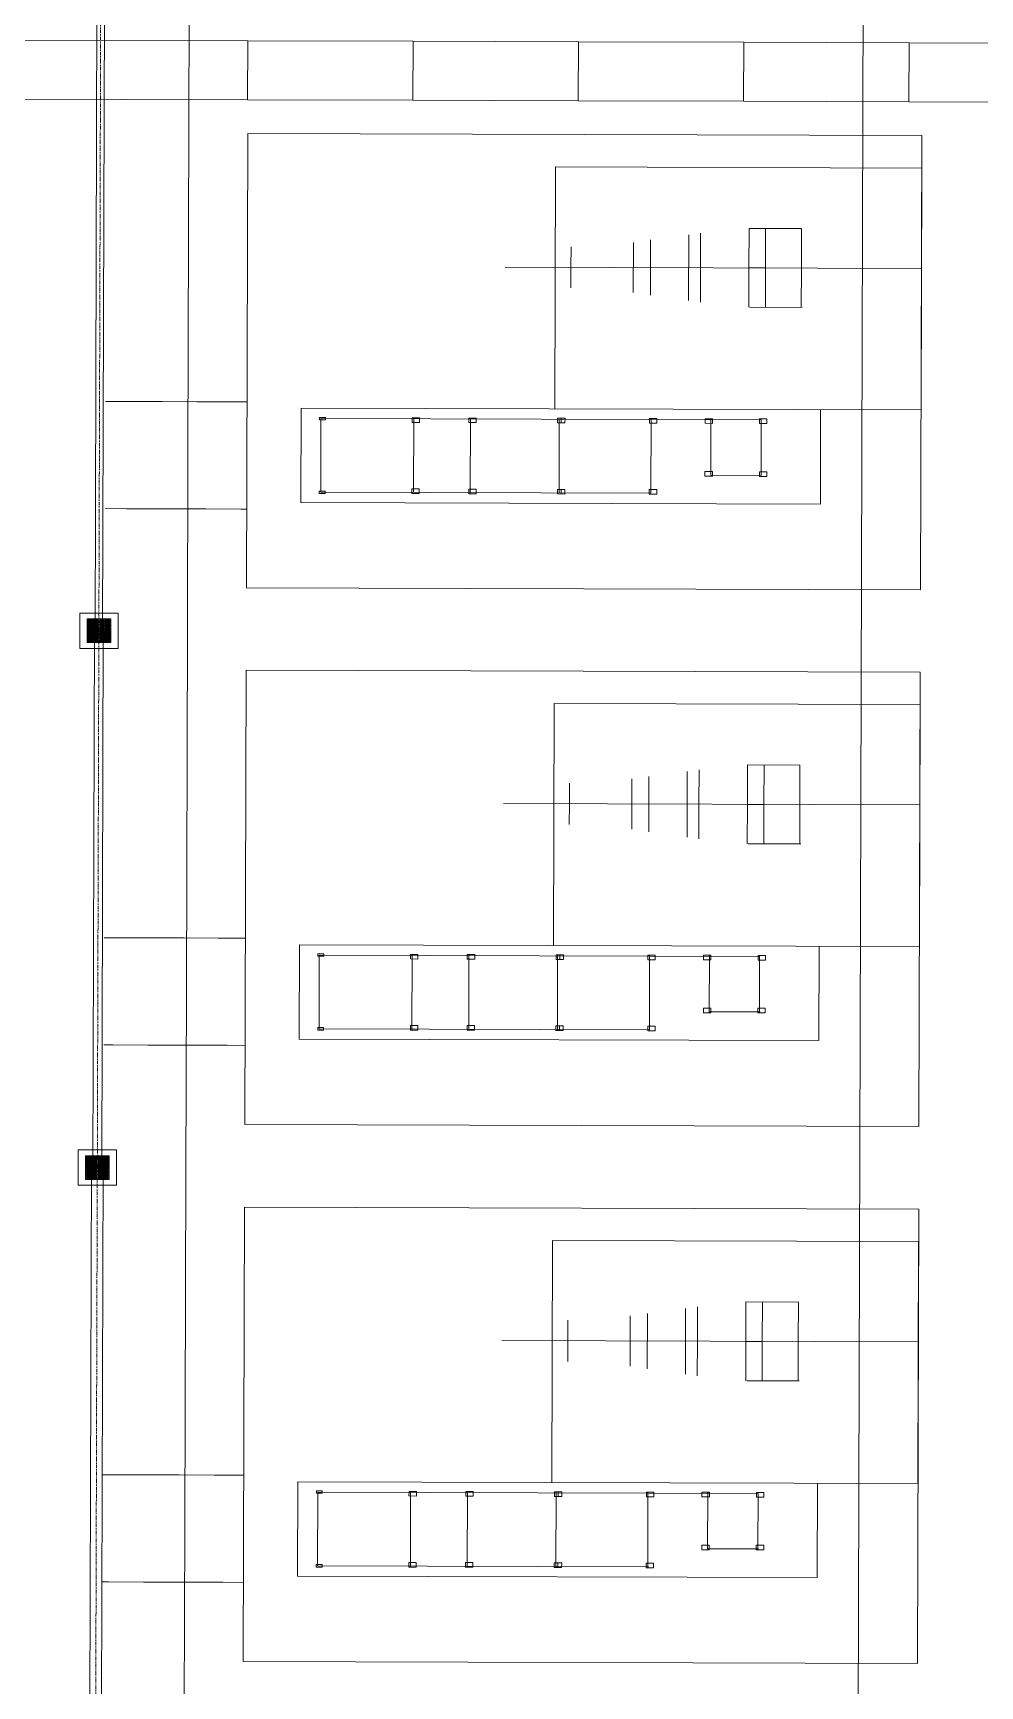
# Model space of a CAD drawing. Header units: feet. Extents: x 2383389 to 2386040, y 1992760 to 1995674.
# Drawn here: x 2384590 to 2384750.3, y 1993162.8 to 1993442.9 of the extents above; entities that cross this region are included whole.
import ezdxf

# ---------------------------------------------------------------- set-up
doc = ezdxf.new("R2010")
doc.units = ezdxf.units.FT
doc.header["$MEASUREMENT"] = 0
doc.linetypes.add('PHANTOM2', pattern=[1.25, 0.625, -0.125, 0.125, -0.125, 0.125, -0.125])
doc.layers.get('0').update_dxf_attribs({"lineweight": 15})
doc.layers.add('0 Construction Lines', color=8, linetype='Continuous', transparency=0.5)
for name, color, linetype in [('0 Feature Lines', 90, 'Continuous'), ('CJ-TOPO-PIPE', 11, 'PHANTOM2'), ('CJ-TOPO-PIPE-RACK', 8, 'Continuous')]:
    doc.layers.add(name, color=color, linetype=linetype)
for name, color, linetype, lineweight, true_color in [('C-PRKG-CONC', 1, 'Continuous', 0, 0xff0000), ('C-STRM-PIPE', 7, 'Continuous', 0, 0x00cc33), ('C-STRM-STRC', 7, 'Continuous', 0, 0x00cc33)]:
    doc.layers.add(name, color=color, linetype=linetype, lineweight=lineweight, true_color=true_color)

msp = doc.modelspace()

# ---------------------------------------------------------------- linework, layer by layer
at = {"lineweight": 5}
for p, q in [((2384691.62961, 1993407.37041, 0.17), (2384691.60485, 1993398.88245, 0.17)), ((2384694.52089, 1993407.80498, 0.17), (2384694.49355, 1993398.43102, 0.17)), ((2384701.00242, 1993408.66108, 0.17), (2384700.96997, 1993397.53712, 0.17)), ((2384702.98618, 1993403.09327, 0.17), (2384703.00323, 1993408.93624, 0.17)), ((2384711.19415, 1993403.06933, 0.17), (2384711.21365, 1993409.7563, 0.17)), ((2384720.09262, 1993409.7304, 0.17), (2384711.21365, 1993409.7563, 0.17)), ((2384713.99014, 1993403.06117, 0.17), (2384714.00964, 1993409.74814, 0.17)), ((2384720.07311, 1993403.04343, 0.17), (2384720.09262, 1993409.7304, 0.17)), ((2384681.05028, 1993403.15725, 0.17), (2384681.06049, 1993406.65724, 0.17)), ((2384740.40603, 1993402.98412, 0.17), (2384669.88526, 1993403.18982, 0.17)), ((2384681.05028, 1993403.15725, 0.17), (2384681.04007, 1993399.65727, 0.17)), ((2384702.98618, 1993403.09327, 0.17), (2384702.96914, 1993397.25029, 0.17)), ((2384713.99014, 1993403.06117, 0.17), (2384711.19415, 1993403.06933, 0.17)), ((2384638.66355, 1993365.03072, 0.17), (2384638.70002, 1993377.53067, 0.17)), ((2384713.2667, 1993377.31317, 0.17), (2384638.70002, 1993377.53067, 0.17)), ((2384654.38749, 1993364.98486, 0.17), (2384654.42395, 1993377.48481, 0.17)), ((2384663.99745, 1993364.95683, 0.17), (2384664.03391, 1993377.45678, 0.17)), ((2384679.06384, 1993377.41294, 0.17), (2384679.02738, 1993364.91299, 0.17)), ((2384679.41503, 1993376.79191, 0.17), (2384679.41733, 1993377.5779, 0.17)), ((2384694.58932, 1993364.8676, 0.17), (2384694.62578, 1993377.36754, 0.17)), ((2384704.72327, 1993367.92205, 0.17), (2384704.75073, 1993377.33801, 0.17)), ((2384713.2667, 1993377.31317, 0.17), (2384713.23923, 1993367.89721, 0.17)), ((2384679.38419, 1993365.53195, 0.17), (2384679.3819, 1993364.74595, 0.17)), ((2384704.72327, 1993367.92205, 0.17), (2384713.23923, 1993367.89721, 0.17)), ((2384694.58932, 1993364.8676, 0.17), (2384638.66355, 1993365.03072, 0.17)), ((2384700.73723, 1993317.7448, 0.49), (2384700.70478, 1993306.62084, 0.49)), ((2384702.72099, 1993312.17699, 0.49), (2384702.73804, 1993318.01996, 0.49)), ((2384710.92896, 1993312.15305, 0.49), (2384710.94846, 1993318.84002, 0.49)), ((2384719.82743, 1993318.81412, 0.49), (2384710.94846, 1993318.84002, 0.49)), ((2384713.72495, 1993312.14489, 0.49), (2384713.74445, 1993318.83186, 0.49)), ((2384719.80792, 1993312.12715, 0.49), (2384719.82743, 1993318.81412, 0.49)), ((2384680.78509, 1993312.24097, 0.49), (2384680.7953, 1993315.74096, 0.49)), ((2384691.36442, 1993316.45413, 0.49), (2384691.33966, 1993307.96617, 0.49)), ((2384694.2557, 1993316.8887, 0.49), (2384694.22836, 1993307.51474, 0.49)), ((2384740.14084, 1993312.06784, 0.49), (2384669.62007, 1993312.27354, 0.49)), ((2384680.78509, 1993312.24097, 0.49), (2384680.77488, 1993308.74099, 0.49)), ((2384702.72099, 1993312.17699, 0.49), (2384702.70395, 1993306.33401, 0.49)), ((2384713.72495, 1993312.14489, 0.49), (2384710.92896, 1993312.15305, 0.49)), ((2384638.39836, 1993274.11444, 0.49), (2384638.43483, 1993286.61439, 0.49)), ((2384713.00151, 1993286.39689, 0.49), (2384638.43483, 1993286.61439, 0.49)), ((2384654.1223, 1993274.06858, 0.49), (2384654.15876, 1993286.56853, 0.49)), ((2384663.73226, 1993274.04055, 0.49), (2384663.76872, 1993286.5405, 0.49)), ((2384678.79865, 1993286.49666, 0.49), (2384678.76219, 1993273.99671, 0.49)), ((2384679.14984, 1993285.87563, 0.49), (2384679.15214, 1993286.66163, 0.49)), ((2384694.32413, 1993273.95132, 0.49), (2384694.36059, 1993286.45126, 0.49)), ((2384704.45808, 1993277.00577, 0.49), (2384704.48554, 1993286.42173, 0.49)), ((2384713.00151, 1993286.39689, 0.49), (2384712.97404, 1993276.98093, 0.49)), ((2384704.45808, 1993277.00577, 0.49), (2384712.97404, 1993276.98093, 0.49)), ((2384694.32413, 1993273.95132, 0.49), (2384638.39836, 1993274.11444, 0.49)), ((2384679.119, 1993274.61567, 0.49), (2384679.11671, 1993273.82967, 0.49)), ((2384691.09899, 1993225.45452, 0.97923), (2384691.07423, 1993216.96655, 0.97923)), ((2384693.99027, 1993225.88909, 0.97923), (2384693.96293, 1993216.51513, 0.97923)), ((2384700.47179, 1993226.74518, 0.97923), (2384700.43935, 1993215.62123, 0.97923)), ((2384702.45556, 1993221.17737, 0.97923), (2384702.4726, 1993227.02035, 0.97923)), ((2384710.66353, 1993221.15343, 0.97923), (2384710.68303, 1993227.8404, 0.97923)), ((2384719.56199, 1993227.81451, 0.97923), (2384710.68303, 1993227.8404, 0.97923)), ((2384713.45951, 1993221.14528, 0.97923), (2384713.47902, 1993227.83225, 0.97923)), ((2384719.54249, 1993221.12753, 0.97923), (2384719.56199, 1993227.81451, 0.97923)), ((2384680.51965, 1993221.24136, 0.97923), (2384680.52986, 1993224.74134, 0.97923)), ((2384739.8754, 1993221.06823, 0.97923), (2384669.35463, 1993221.27392, 0.97923)), ((2384680.51965, 1993221.24136, 0.97923), (2384680.50945, 1993217.74137, 0.97923)), ((2384702.45556, 1993221.17737, 0.97923), (2384702.43852, 1993215.3344, 0.97923)), ((2384713.45951, 1993221.14528, 0.97923), (2384710.66353, 1993221.15343, 0.97923)), ((2384638.13293, 1993183.11483, 0.97923), (2384638.16939, 1993195.61478, 0.97923)), ((2384712.73607, 1993195.39728, 0.97923), (2384638.16939, 1993195.61478, 0.97923)), ((2384653.85686, 1993183.06897, 0.97923), (2384653.89332, 1993195.56891, 0.97923)), ((2384663.46682, 1993183.04094, 0.97923), (2384663.50328, 1993195.54088, 0.97923)), ((2384678.53322, 1993195.49704, 0.97923), (2384678.49676, 1993182.9971, 0.97923)), ((2384678.88441, 1993194.87602, 0.97923), (2384678.8867, 1993195.66201, 0.97923)), ((2384694.05869, 1993182.9517, 0.97923), (2384694.09515, 1993195.45165, 0.97923)), ((2384704.19265, 1993186.00616, 0.97923), (2384704.22011, 1993195.42212, 0.97923)), ((2384712.73607, 1993195.39728, 0.97923), (2384712.70861, 1993185.98132, 0.97923)), ((2384704.19265, 1993186.00616, 0.97923), (2384712.70861, 1993185.98132, 0.97923)), ((2384694.05869, 1993182.9517, 0.97923), (2384638.13293, 1993183.11483, 0.97923)), ((2384678.85357, 1993183.61606, 0.97923), (2384678.85127, 1993182.83006, 0.97923))]:
    msp.add_line(p, q, dxfattribs=at)
at = {"color": 0, "lineweight": 5}
for p, q in [((2384711.19415, 1993403.06933, 0.17), (2384711.17465, 1993396.38235, 0.17)), ((2384713.99014, 1993403.06117, 0.17), (2384713.97063, 1993396.3742, 0.17)), ((2384720.07311, 1993403.04343, 0.17), (2384720.05361, 1993396.35645, 0.17)), ((2384720.21927, 1993396.35597, 0.17), (2384711.34031, 1993396.38187, 0.17)), ((2384710.92896, 1993312.15305, 0.49), (2384710.90945, 1993305.46607, 0.49)), ((2384713.72495, 1993312.14489, 0.49), (2384713.70544, 1993305.45792, 0.49)), ((2384719.80792, 1993312.12715, 0.49), (2384719.78842, 1993305.44018, 0.49)), ((2384719.95408, 1993305.43969, 0.49), (2384711.07512, 1993305.46559, 0.49)), ((2384710.66353, 1993221.15343, 0.97923), (2384710.64402, 1993214.46646, 0.97923)), ((2384713.45951, 1993221.14528, 0.97923), (2384713.44001, 1993214.45831, 0.97923)), ((2384719.54249, 1993221.12753, 0.97923), (2384719.52298, 1993214.44056, 0.97923)), ((2384719.68865, 1993214.44008, 0.97923), (2384710.80969, 1993214.46598, 0.97923))]:
    msp.add_line(p, q, dxfattribs=at)
at = {"color": 150, "lineweight": 5}
for points, elevation in [([(2384740.24706, 1993348.48435), (2384626.08054, 1993348.81736), (2384626.30514, 1993425.81703), (2384740.47165, 1993425.48402)], 0.17), ([(2384639.46841, 1993377.32043), (2384638.46841, 1993377.32335), (2384638.46961, 1993377.73434), (2384639.4696, 1993377.73143)], 0.17), ([(2384655.40014, 1993376.86196), (2384654.15014, 1993376.8656), (2384654.15243, 1993377.6516), (2384655.40243, 1993377.64795)], 0.17), ([(2384665.01009, 1993376.83393), (2384663.7601, 1993376.83757), (2384663.76239, 1993377.62357), (2384665.01239, 1993377.61992)], 0.17), ([(2384680.04003, 1993376.79009), (2384678.79004, 1993376.79373), (2384678.79233, 1993377.57973), (2384680.04232, 1993377.57608)], 0.17), ([(2384695.60196, 1993376.74469), (2384694.35197, 1993376.74834), (2384694.35426, 1993377.53434), (2384695.60426, 1993377.53069)], 0.17), ([(2384705.01892, 1993376.71723), (2384703.76893, 1993376.72087), (2384703.77122, 1993377.50687), (2384705.02122, 1993377.50322)], 0.17), ([(2384714.24289, 1993376.69032), (2384712.99289, 1993376.69397), (2384712.99518, 1993377.47996), (2384714.24518, 1993377.47632)], 0.17), ([(2384703.74708, 1993368.5449), (2384704.99708, 1993368.54125), (2384704.99478, 1993367.75526), (2384703.74479, 1993367.7589)], 0.17), ([(2384712.97104, 1993368.518), (2384714.22104, 1993368.51435), (2384714.21874, 1993367.72835), (2384712.96875, 1993367.732)], 0.17), ([(2384639.43194, 1993364.82048), (2384638.43195, 1993364.8234), (2384638.43315, 1993365.2344), (2384639.43314, 1993365.23148)], 0.17), ([(2384654.1193, 1993365.60564), (2384655.36929, 1993365.602), (2384655.367, 1993364.816), (2384654.117, 1993364.81965)], 0.17), ([(2384663.72926, 1993365.57761), (2384664.97925, 1993365.57397), (2384664.97696, 1993364.78797), (2384663.72696, 1993364.79162)], 0.17), ([(2384678.75919, 1993365.53377), (2384680.00919, 1993365.53013), (2384680.00689, 1993364.74413), (2384678.7569, 1993364.74778)], 0.17), ([(2384694.32113, 1993365.48838), (2384695.57112, 1993365.48474), (2384695.56883, 1993364.69874), (2384694.31883, 1993364.70238)], 0.17), ([(2384739.98187, 1993257.56807), (2384625.81535, 1993257.90108), (2384626.03995, 1993334.90075), (2384740.20646, 1993334.56774)], 0.49), ([(2384639.20322, 1993286.40415), (2384638.20322, 1993286.40707), (2384638.20442, 1993286.81806), (2384639.20441, 1993286.81515)], 0.49), ([(2384655.13495, 1993285.94568), (2384653.88495, 1993285.94932), (2384653.88724, 1993286.73532), (2384655.13724, 1993286.73167)], 0.49), ([(2384664.7449, 1993285.91765), (2384663.49491, 1993285.92129), (2384663.4972, 1993286.70729), (2384664.7472, 1993286.70364)], 0.49), ([(2384679.77484, 1993285.87381), (2384678.52485, 1993285.87745), (2384678.52714, 1993286.66345), (2384679.77713, 1993286.6598)], 0.49), ([(2384695.33677, 1993285.82841), (2384694.08678, 1993285.83206), (2384694.08907, 1993286.61806), (2384695.33907, 1993286.61441)], 0.49), ([(2384704.75373, 1993285.80095), (2384703.50374, 1993285.80459), (2384703.50603, 1993286.59059), (2384704.75603, 1993286.58694)], 0.49), ([(2384713.9777, 1993285.77404), (2384712.7277, 1993285.77769), (2384712.72999, 1993286.56368), (2384713.97999, 1993286.56004)], 0.49), ([(2384703.48189, 1993277.62862), (2384704.73189, 1993277.62497), (2384704.72959, 1993276.83898), (2384703.4796, 1993276.84262)], 0.49), ([(2384712.70585, 1993277.60172), (2384713.95585, 1993277.59807), (2384713.95355, 1993276.81207), (2384712.70356, 1993276.81572)], 0.49), ([(2384639.16675, 1993273.9042), (2384638.16676, 1993273.90712), (2384638.16796, 1993274.31812), (2384639.16795, 1993274.3152)], 0.49), ([(2384653.85411, 1993274.68936), (2384655.1041, 1993274.68572), (2384655.10181, 1993273.89972), (2384653.85181, 1993273.90337)], 0.49), ([(2384663.46407, 1993274.66133), (2384664.71406, 1993274.65769), (2384664.71177, 1993273.87169), (2384663.46177, 1993273.87534)], 0.49), ([(2384678.494, 1993274.61749), (2384679.744, 1993274.61385), (2384679.7417, 1993273.82785), (2384678.49171, 1993273.8315)], 0.49), ([(2384694.05594, 1993274.5721), (2384695.30593, 1993274.56846), (2384695.30364, 1993273.78246), (2384694.05364, 1993273.7861)], 0.49), ([(2384739.71643, 1993166.56846), (2384625.54992, 1993166.90147), (2384625.77452, 1993243.90114), (2384739.94103, 1993243.56813)], 0.97923), ([(2384638.93778, 1993195.40454), (2384637.93779, 1993195.40745), (2384637.93898, 1993195.81845), (2384638.93898, 1993195.81553)], 0.97923), ([(2384654.86951, 1993194.94606), (2384653.61952, 1993194.94971), (2384653.62181, 1993195.73571), (2384654.8718, 1993195.73206)], 0.97923), ([(2384664.47947, 1993194.91803), (2384663.22948, 1993194.92168), (2384663.23177, 1993195.70768), (2384664.48176, 1993195.70403)], 0.97923), ([(2384679.50941, 1993194.87419), (2384678.25941, 1993194.87784), (2384678.26171, 1993195.66384), (2384679.5117, 1993195.66019)], 0.97923), ([(2384695.07134, 1993194.8288), (2384693.82135, 1993194.83245), (2384693.82364, 1993195.61844), (2384695.07363, 1993195.6148)], 0.97923), ([(2384704.4883, 1993194.80133), (2384703.23831, 1993194.80498), (2384703.2406, 1993195.59098), (2384704.49059, 1993195.58733)], 0.97923), ([(2384713.71226, 1993194.77443), (2384712.46227, 1993194.77807), (2384712.46456, 1993195.56407), (2384713.71455, 1993195.56042)], 0.97923), ([(2384703.21646, 1993186.62901), (2384704.46645, 1993186.62536), (2384704.46416, 1993185.83936), (2384703.21417, 1993185.84301)], 0.97923), ([(2384712.44042, 1993186.6021), (2384713.69041, 1993186.59846), (2384713.68812, 1993185.81246), (2384712.43813, 1993185.81611)], 0.97923), ([(2384638.90132, 1993182.90459), (2384637.90133, 1993182.90751), (2384637.90252, 1993183.3185), (2384638.90252, 1993183.31559)], 0.97923), ([(2384653.58867, 1993183.68975), (2384654.83867, 1993183.68611), (2384654.83638, 1993182.90011), (2384653.58638, 1993182.90376)], 0.97923), ([(2384663.19863, 1993183.66172), (2384664.44863, 1993183.65807), (2384664.44634, 1993182.87208), (2384663.19634, 1993182.87572)], 0.97923), ([(2384678.22857, 1993183.61788), (2384679.47856, 1993183.61423), (2384679.47627, 1993182.82824), (2384678.22628, 1993182.83188)], 0.97923), ([(2384693.7905, 1993183.57249), (2384695.0405, 1993183.56884), (2384695.0382, 1993182.78285), (2384693.78821, 1993182.78649)], 0.97923)]:
    msp.add_lwpolyline(points, close=True, dxfattribs=dict(at, elevation=elevation))
for points, elevation in [([(2384663.99379, 1993377.41689), (2384663.99402, 1993377.49689), (2384664.07402, 1993377.49666)], 0.17), ([(2384664.03756, 1993364.99671), (2384664.03733, 1993364.91671), (2384663.95733, 1993364.91695)], 0.17), ([(2384654.19864, 1993286.52841), (2384654.11864, 1993286.52864), (2384654.11888, 1993286.60864), (2384654.19887, 1993286.60841)], 0.49), ([(2384663.8086, 1993286.50038), (2384663.7286, 1993286.50061), (2384663.72883, 1993286.58061), (2384663.80883, 1993286.58038)], 0.49), ([(2384678.83854, 1993286.45654), (2384678.75854, 1993286.45677), (2384678.75877, 1993286.53677), (2384678.83877, 1993286.53654)], 0.49), ([(2384694.40047, 1993286.41115), (2384694.32047, 1993286.41138), (2384694.3207, 1993286.49138), (2384694.4007, 1993286.49115)], 0.49), ([(2384704.52543, 1993286.38161), (2384704.44543, 1993286.38185), (2384704.44566, 1993286.46185), (2384704.52566, 1993286.46161)], 0.49), ([(2384713.04139, 1993286.35677), (2384712.96139, 1993286.35701), (2384712.96162, 1993286.43701), (2384713.04162, 1993286.43677)], 0.49), ([(2384704.4982, 1993277.04565), (2384704.49796, 1993276.96565), (2384704.41796, 1993276.96589)], 0.49), ([(2384712.93416, 1993277.02105), (2384713.01416, 1993277.02081), (2384713.01393, 1993276.94081), (2384712.93393, 1993276.94105)], 0.49), ([(2384654.16241, 1993274.10846), (2384654.16218, 1993274.02846), (2384654.08218, 1993274.0287)], 0.49), ([(2384663.77237, 1993274.08043), (2384663.77214, 1993274.00043), (2384663.69214, 1993274.00067)], 0.49), ([(2384678.80231, 1993274.03659), (2384678.80208, 1993273.95659), (2384678.72208, 1993273.95683)], 0.49), ([(2384694.36424, 1993273.9912), (2384694.36401, 1993273.9112), (2384694.28401, 1993273.91143)], 0.49), ([(2384653.93321, 1993195.5288), (2384653.85321, 1993195.52903), (2384653.85344, 1993195.60903), (2384653.93344, 1993195.6088)], 0.97923), ([(2384663.54317, 1993195.50077), (2384663.46317, 1993195.501), (2384663.4634, 1993195.581), (2384663.5434, 1993195.58077)], 0.97923), ([(2384678.5731, 1993195.45693), (2384678.4931, 1993195.45716), (2384678.49334, 1993195.53716), (2384678.57334, 1993195.53693)], 0.97923), ([(2384694.13504, 1993195.41153), (2384694.05504, 1993195.41177), (2384694.05527, 1993195.49177), (2384694.13527, 1993195.49153)], 0.97923), ([(2384704.25999, 1993195.382), (2384704.17999, 1993195.38223), (2384704.18023, 1993195.46223), (2384704.26023, 1993195.462)], 0.97923), ([(2384712.77596, 1993195.35716), (2384712.69596, 1993195.35739), (2384712.69619, 1993195.43739), (2384712.77619, 1993195.43716)], 0.97923), ([(2384704.23276, 1993186.04604), (2384704.23253, 1993185.96604), (2384704.15253, 1993185.96627)], 0.97923), ([(2384712.74873, 1993186.0212), (2384712.74849, 1993185.9412), (2384712.66849, 1993185.94143)], 0.97923), ([(2384653.89698, 1993183.10885), (2384653.89675, 1993183.02885), (2384653.81675, 1993183.02908)], 0.97923), ([(2384663.50694, 1993183.08082), (2384663.50671, 1993183.00082), (2384663.42671, 1993183.00105)], 0.97923), ([(2384678.53688, 1993183.03698), (2384678.53664, 1993182.95698), (2384678.45664, 1993182.95721)], 0.97923), ([(2384694.09881, 1993182.99159), (2384694.09858, 1993182.91159), (2384694.01858, 1993182.91182)], 0.97923)]:
    msp.add_lwpolyline(points, dxfattribs=dict(at, elevation=elevation))
at = {"layer": '0 Construction Lines', "color": 6, "lineweight": 5, "transparency": 33554687}
msp.add_line((2384731.06583, 1993629.20068, -0.03848), (2384728.96872, 1992910.24034, 1.78684), dxfattribs=at)
at = {"layer": '0 Feature Lines', "lineweight": 5}
for p, q in [((2384635.33647, 1993379.29049, 0.17), (2384740.33602, 1993378.98422, 0.17)), ((2384635.07128, 1993288.37421, 0.49), (2384740.07083, 1993288.06794, 0.49)), ((2384634.80584, 1993197.3746, 0.97923), (2384739.8054, 1993197.06833, 0.97923))]:
    msp.add_line(p, q, dxfattribs=at)
for points, elevation in [([(2384678.33629, 1993379.16506), (2384678.45588, 1993420.16489), (2384740.45561, 1993419.98405), (2384740.33602, 1993378.98422)], 0.17), ([(2384723.33609, 1993379.03381), (2384723.28942, 1993363.03387), (2384635.2898, 1993363.29056), (2384635.33647, 1993379.29049)], 0.17), ([(2384678.07109, 1993288.24879), (2384678.19069, 1993329.24861), (2384740.19042, 1993329.06777), (2384740.07083, 1993288.06794)], 0.49), ([(2384723.0709, 1993288.11753), (2384723.02423, 1993272.11759), (2384635.02461, 1993272.37428), (2384635.07128, 1993288.37421)], 0.49), ([(2384677.80566, 1993197.24917), (2384677.92525, 1993238.249), (2384739.92499, 1993238.06815), (2384739.8054, 1993197.06833)], 0.97923), ([(2384722.80547, 1993197.11791), (2384722.7588, 1993181.11798), (2384634.75918, 1993181.37466), (2384634.80584, 1993197.3746)], 0.97923)]:
    msp.add_lwpolyline(points, dxfattribs=dict(at, elevation=elevation))
at = {"layer": 'C-PRKG-CONC', "elevation": 280.58}
msp.add_lwpolyline([(2384615.56782, 1993159.33564), (2384615.6561, 1993189.59938), (2384615.83229, 1993250.00593), (2384615.92134, 1993280.53389), (2384616.09894, 1993341.42008), (2384616.18672, 1993371.5159), (2384616.40509, 1993446.37869), (2384616.51299, 1993483.37088), (2384616.71465, 1993552.50856), (2384616.802, 1993582.45481), (2384617.02375, 1993658.47852)], dxfattribs=at)
at = {"layer": 'C-STRM-PIPE', "color": 102, "linetype": 'Continuous', "lineweight": 0, "true_color": 0x00cc33}
for p, q in [((2384600.78185, 1993447.00436), (2384600.4743, 1993341.56887)), ((2384602.03184, 1993447.00071), (2384601.7243, 1993341.56522)), ((2384600.34931, 1993341.56923), (2384600.08399, 1993250.61128)), ((2384601.8493, 1993341.56485), (2384601.58399, 1993250.60691)), ((2384599.83399, 1993250.61201), (2384599.56868, 1993159.65283)), ((2384601.83399, 1993250.60618), (2384601.56867, 1993159.647))]:
    msp.add_line(p, q, dxfattribs=at)
at = {"layer": 'C-STRM-PIPE', "const_width": 0.1524, "flags": 128}
for points in [[(2384602.21266, 1993380.42823), (2384626.19188, 1993380.35829)], [(2384602.15967, 1993362.26164), (2384626.13889, 1993362.1917)], [(2384601.94759, 1993289.5542), (2384625.92681, 1993289.48425)], [(2384601.8946, 1993271.38761), (2384625.87382, 1993271.31767)], [(2384601.68216, 1993198.55459), (2384625.66138, 1993198.48464)], [(2384601.62917, 1993180.388), (2384625.60839, 1993180.31805)]]:
    msp.add_lwpolyline(points, dxfattribs=at)
at = {"layer": 'C-STRM-STRC'}
for points in [[(2384604.3493, 1993344.56704, 0), (2384604.3493, 1993338.56704, 0), (2384597.8493, 1993338.56704, 0), (2384597.8493, 1993344.56704, 0), (2384604.3493, 1993344.56704, 0)], [(2384603.0993, 1993343.56704, 0), (2384603.0993, 1993339.56704, 0), (2384599.0993, 1993339.56704, 0), (2384599.0993, 1993343.56704, 0), (2384603.0993, 1993343.56704, 0)], [(2384599.24636, 1993343.41998, 0), (2384599.24636, 1993343.29253, 0), (2384600.06009, 1993343.29253, 0), (2384600.06009, 1993343.41998, 0), (2384599.24636, 1993343.41998, 0)], [(2384599.24636, 1993343.19449, 0), (2384599.24636, 1993343.06704, 0), (2384600.06009, 1993343.06704, 0), (2384600.06009, 1993343.19449, 0), (2384599.24636, 1993343.19449, 0)], [(2384599.24636, 1993342.969, 0), (2384599.24636, 1993342.84155, 0), (2384600.06009, 1993342.84155, 0), (2384600.06009, 1993342.969, 0), (2384599.24636, 1993342.969, 0)], [(2384600.13852, 1993343.41998, 0), (2384600.13852, 1993343.29253, 0), (2384600.95224, 1993343.29253, 0), (2384600.95224, 1993343.41998, 0), (2384600.13852, 1993343.41998, 0)], [(2384600.13852, 1993343.19449, 0), (2384600.13852, 1993343.06704, 0), (2384600.95224, 1993343.06704, 0), (2384600.95224, 1993343.19449, 0), (2384600.13852, 1993343.19449, 0)], [(2384600.13852, 1993342.969, 0), (2384600.13852, 1993342.84155, 0), (2384600.95224, 1993342.84155, 0), (2384600.95224, 1993342.969, 0), (2384600.13852, 1993342.969, 0)], [(2384601.24636, 1993343.41998, 0), (2384601.24636, 1993343.29253, 0), (2384602.06009, 1993343.29253, 0), (2384602.06009, 1993343.41998, 0), (2384601.24636, 1993343.41998, 0)], [(2384601.24636, 1993343.19449, 0), (2384601.24636, 1993343.06704, 0), (2384602.06009, 1993343.06704, 0), (2384602.06009, 1993343.19449, 0), (2384601.24636, 1993343.19449, 0)], [(2384601.24636, 1993342.969, 0), (2384601.24636, 1993342.84155, 0), (2384602.06009, 1993342.84155, 0), (2384602.06009, 1993342.969, 0), (2384601.24636, 1993342.969, 0)], [(2384602.13852, 1993343.41998, 0), (2384602.13852, 1993343.29253, 0), (2384602.95224, 1993343.29253, 0), (2384602.95224, 1993343.41998, 0), (2384602.13852, 1993343.41998, 0)], [(2384602.13852, 1993343.19449, 0), (2384602.13852, 1993343.06704, 0), (2384602.95224, 1993343.06704, 0), (2384602.95224, 1993343.19449, 0), (2384602.13852, 1993343.19449, 0)], [(2384602.13852, 1993342.969, 0), (2384602.13852, 1993342.84155, 0), (2384602.95224, 1993342.84155, 0), (2384602.95224, 1993342.969, 0), (2384602.13852, 1993342.969, 0)], [(2384599.24636, 1993342.74351, 0), (2384599.24636, 1993342.61606, 0), (2384600.06009, 1993342.61606, 0), (2384600.06009, 1993342.74351, 0), (2384599.24636, 1993342.74351, 0)], [(2384599.24636, 1993342.51802, 0), (2384599.24636, 1993342.39057, 0), (2384600.06009, 1993342.39057, 0), (2384600.06009, 1993342.51802, 0), (2384599.24636, 1993342.51802, 0)], [(2384599.24636, 1993342.29253, 0), (2384599.24636, 1993342.16508, 0), (2384600.06009, 1993342.16508, 0), (2384600.06009, 1993342.29253, 0), (2384599.24636, 1993342.29253, 0)], [(2384599.24636, 1993342.06704, 0), (2384599.24636, 1993341.93959, 0), (2384600.06009, 1993341.93959, 0), (2384600.06009, 1993342.06704, 0), (2384599.24636, 1993342.06704, 0)], [(2384599.24636, 1993341.84155, 0), (2384599.24636, 1993341.7141, 0), (2384600.06009, 1993341.7141, 0), (2384600.06009, 1993341.84155, 0), (2384599.24636, 1993341.84155, 0)], [(2384599.24636, 1993341.61606, 0), (2384599.24636, 1993341.48861, 0), (2384600.06009, 1993341.48861, 0), (2384600.06009, 1993341.61606, 0), (2384599.24636, 1993341.61606, 0)], [(2384599.24636, 1993341.41998, 0), (2384599.24636, 1993341.29253, 0), (2384600.06009, 1993341.29253, 0), (2384600.06009, 1993341.41998, 0), (2384599.24636, 1993341.41998, 0)], [(2384599.24636, 1993341.19449, 0), (2384599.24636, 1993341.06704, 0), (2384600.06009, 1993341.06704, 0), (2384600.06009, 1993341.19449, 0), (2384599.24636, 1993341.19449, 0)], [(2384599.24636, 1993340.969, 0), (2384599.24636, 1993340.84155, 0), (2384600.06009, 1993340.84155, 0), (2384600.06009, 1993340.969, 0), (2384599.24636, 1993340.969, 0)], [(2384599.24636, 1993340.74351, 0), (2384599.24636, 1993340.61606, 0), (2384600.06009, 1993340.61606, 0), (2384600.06009, 1993340.74351, 0), (2384599.24636, 1993340.74351, 0)], [(2384599.24636, 1993340.51802, 0), (2384599.24636, 1993340.39057, 0), (2384600.06009, 1993340.39057, 0), (2384600.06009, 1993340.51802, 0), (2384599.24636, 1993340.51802, 0)], [(2384599.24636, 1993340.29253, 0), (2384599.24636, 1993340.16508, 0), (2384600.06009, 1993340.16508, 0), (2384600.06009, 1993340.29253, 0), (2384599.24636, 1993340.29253, 0)], [(2384599.24636, 1993340.06704, 0), (2384599.24636, 1993339.93959, 0), (2384600.06009, 1993339.93959, 0), (2384600.06009, 1993340.06704, 0), (2384599.24636, 1993340.06704, 0)], [(2384600.13852, 1993342.74351, 0), (2384600.13852, 1993342.61606, 0), (2384600.95224, 1993342.61606, 0), (2384600.95224, 1993342.74351, 0), (2384600.13852, 1993342.74351, 0)], [(2384600.13852, 1993342.51802, 0), (2384600.13852, 1993342.39057, 0), (2384600.95224, 1993342.39057, 0), (2384600.95224, 1993342.51802, 0), (2384600.13852, 1993342.51802, 0)], [(2384600.13852, 1993342.29253, 0), (2384600.13852, 1993342.16508, 0), (2384600.95224, 1993342.16508, 0), (2384600.95224, 1993342.29253, 0), (2384600.13852, 1993342.29253, 0)], [(2384600.13852, 1993342.06704, 0), (2384600.13852, 1993341.93959, 0), (2384600.95224, 1993341.93959, 0), (2384600.95224, 1993342.06704, 0), (2384600.13852, 1993342.06704, 0)], [(2384600.13852, 1993341.84155, 0), (2384600.13852, 1993341.7141, 0), (2384600.95224, 1993341.7141, 0), (2384600.95224, 1993341.84155, 0), (2384600.13852, 1993341.84155, 0)], [(2384600.13852, 1993341.61606, 0), (2384600.13852, 1993341.48861, 0), (2384600.95224, 1993341.48861, 0), (2384600.95224, 1993341.61606, 0), (2384600.13852, 1993341.61606, 0)], [(2384600.13852, 1993341.41998, 0), (2384600.13852, 1993341.29253, 0), (2384600.95224, 1993341.29253, 0), (2384600.95224, 1993341.41998, 0), (2384600.13852, 1993341.41998, 0)], [(2384600.13852, 1993341.19449, 0), (2384600.13852, 1993341.06704, 0), (2384600.95224, 1993341.06704, 0), (2384600.95224, 1993341.19449, 0), (2384600.13852, 1993341.19449, 0)], [(2384600.13852, 1993340.969, 0), (2384600.13852, 1993340.84155, 0), (2384600.95224, 1993340.84155, 0), (2384600.95224, 1993340.969, 0), (2384600.13852, 1993340.969, 0)], [(2384600.13852, 1993340.74351, 0), (2384600.13852, 1993340.61606, 0), (2384600.95224, 1993340.61606, 0), (2384600.95224, 1993340.74351, 0), (2384600.13852, 1993340.74351, 0)], [(2384600.13852, 1993340.51802, 0), (2384600.13852, 1993340.39057, 0), (2384600.95224, 1993340.39057, 0), (2384600.95224, 1993340.51802, 0), (2384600.13852, 1993340.51802, 0)], [(2384600.13852, 1993340.29253, 0), (2384600.13852, 1993340.16508, 0), (2384600.95224, 1993340.16508, 0), (2384600.95224, 1993340.29253, 0), (2384600.13852, 1993340.29253, 0)], [(2384600.13852, 1993340.06704, 0), (2384600.13852, 1993339.93959, 0), (2384600.95224, 1993339.93959, 0), (2384600.95224, 1993340.06704, 0), (2384600.13852, 1993340.06704, 0)], [(2384601.24636, 1993342.74351, 0), (2384601.24636, 1993342.61606, 0), (2384602.06009, 1993342.61606, 0), (2384602.06009, 1993342.74351, 0), (2384601.24636, 1993342.74351, 0)], [(2384601.24636, 1993342.51802, 0), (2384601.24636, 1993342.39057, 0), (2384602.06009, 1993342.39057, 0), (2384602.06009, 1993342.51802, 0), (2384601.24636, 1993342.51802, 0)], [(2384601.24636, 1993342.29253, 0), (2384601.24636, 1993342.16508, 0), (2384602.06009, 1993342.16508, 0), (2384602.06009, 1993342.29253, 0), (2384601.24636, 1993342.29253, 0)], [(2384601.24636, 1993342.06704, 0), (2384601.24636, 1993341.93959, 0), (2384602.06009, 1993341.93959, 0), (2384602.06009, 1993342.06704, 0), (2384601.24636, 1993342.06704, 0)], [(2384601.24636, 1993341.84155, 0), (2384601.24636, 1993341.7141, 0), (2384602.06009, 1993341.7141, 0), (2384602.06009, 1993341.84155, 0), (2384601.24636, 1993341.84155, 0)], [(2384601.24636, 1993341.61606, 0), (2384601.24636, 1993341.48861, 0), (2384602.06009, 1993341.48861, 0), (2384602.06009, 1993341.61606, 0), (2384601.24636, 1993341.61606, 0)], [(2384601.24636, 1993341.41998, 0), (2384601.24636, 1993341.29253, 0), (2384602.06009, 1993341.29253, 0), (2384602.06009, 1993341.41998, 0), (2384601.24636, 1993341.41998, 0)], [(2384601.24636, 1993341.19449, 0), (2384601.24636, 1993341.06704, 0), (2384602.06009, 1993341.06704, 0), (2384602.06009, 1993341.19449, 0), (2384601.24636, 1993341.19449, 0)], [(2384601.24636, 1993340.969, 0), (2384601.24636, 1993340.84155, 0), (2384602.06009, 1993340.84155, 0), (2384602.06009, 1993340.969, 0), (2384601.24636, 1993340.969, 0)], [(2384601.24636, 1993340.74351, 0), (2384601.24636, 1993340.61606, 0), (2384602.06009, 1993340.61606, 0), (2384602.06009, 1993340.74351, 0), (2384601.24636, 1993340.74351, 0)], [(2384601.24636, 1993340.51802, 0), (2384601.24636, 1993340.39057, 0), (2384602.06009, 1993340.39057, 0), (2384602.06009, 1993340.51802, 0), (2384601.24636, 1993340.51802, 0)], [(2384601.24636, 1993340.29253, 0), (2384601.24636, 1993340.16508, 0), (2384602.06009, 1993340.16508, 0), (2384602.06009, 1993340.29253, 0), (2384601.24636, 1993340.29253, 0)], [(2384601.24636, 1993340.06704, 0), (2384601.24636, 1993339.93959, 0), (2384602.06009, 1993339.93959, 0), (2384602.06009, 1993340.06704, 0), (2384601.24636, 1993340.06704, 0)], [(2384602.13852, 1993342.74351, 0), (2384602.13852, 1993342.61606, 0), (2384602.95224, 1993342.61606, 0), (2384602.95224, 1993342.74351, 0), (2384602.13852, 1993342.74351, 0)], [(2384602.13852, 1993342.51802, 0), (2384602.13852, 1993342.39057, 0), (2384602.95224, 1993342.39057, 0), (2384602.95224, 1993342.51802, 0), (2384602.13852, 1993342.51802, 0)], [(2384602.13852, 1993342.29253, 0), (2384602.13852, 1993342.16508, 0), (2384602.95224, 1993342.16508, 0), (2384602.95224, 1993342.29253, 0), (2384602.13852, 1993342.29253, 0)], [(2384602.13852, 1993342.06704, 0), (2384602.13852, 1993341.93959, 0), (2384602.95224, 1993341.93959, 0), (2384602.95224, 1993342.06704, 0), (2384602.13852, 1993342.06704, 0)], [(2384602.13852, 1993341.84155, 0), (2384602.13852, 1993341.7141, 0), (2384602.95224, 1993341.7141, 0), (2384602.95224, 1993341.84155, 0), (2384602.13852, 1993341.84155, 0)], [(2384602.13852, 1993341.61606, 0), (2384602.13852, 1993341.48861, 0), (2384602.95224, 1993341.48861, 0), (2384602.95224, 1993341.61606, 0), (2384602.13852, 1993341.61606, 0)], [(2384602.13852, 1993341.41998, 0), (2384602.13852, 1993341.29253, 0), (2384602.95224, 1993341.29253, 0), (2384602.95224, 1993341.41998, 0), (2384602.13852, 1993341.41998, 0)], [(2384602.13852, 1993341.19449, 0), (2384602.13852, 1993341.06704, 0), (2384602.95224, 1993341.06704, 0), (2384602.95224, 1993341.19449, 0), (2384602.13852, 1993341.19449, 0)], [(2384602.13852, 1993340.969, 0), (2384602.13852, 1993340.84155, 0), (2384602.95224, 1993340.84155, 0), (2384602.95224, 1993340.969, 0), (2384602.13852, 1993340.969, 0)], [(2384602.13852, 1993340.74351, 0), (2384602.13852, 1993340.61606, 0), (2384602.95224, 1993340.61606, 0), (2384602.95224, 1993340.74351, 0), (2384602.13852, 1993340.74351, 0)], [(2384602.13852, 1993340.51802, 0), (2384602.13852, 1993340.39057, 0), (2384602.95224, 1993340.39057, 0), (2384602.95224, 1993340.51802, 0), (2384602.13852, 1993340.51802, 0)], [(2384602.13852, 1993340.29253, 0), (2384602.13852, 1993340.16508, 0), (2384602.95224, 1993340.16508, 0), (2384602.95224, 1993340.29253, 0), (2384602.13852, 1993340.29253, 0)], [(2384602.13852, 1993340.06704, 0), (2384602.13852, 1993339.93959, 0), (2384602.95224, 1993339.93959, 0), (2384602.95224, 1993340.06704, 0), (2384602.13852, 1993340.06704, 0)], [(2384599.24636, 1993339.84155, 0), (2384599.24636, 1993339.7141, 0), (2384600.06009, 1993339.7141, 0), (2384600.06009, 1993339.84155, 0), (2384599.24636, 1993339.84155, 0)], [(2384600.13852, 1993339.84155, 0), (2384600.13852, 1993339.7141, 0), (2384600.95224, 1993339.7141, 0), (2384600.95224, 1993339.84155, 0), (2384600.13852, 1993339.84155, 0)], [(2384601.24636, 1993339.84155, 0), (2384601.24636, 1993339.7141, 0), (2384602.06009, 1993339.7141, 0), (2384602.06009, 1993339.84155, 0), (2384601.24636, 1993339.84155, 0)], [(2384602.13852, 1993339.84155, 0), (2384602.13852, 1993339.7141, 0), (2384602.95224, 1993339.7141, 0), (2384602.95224, 1993339.84155, 0), (2384602.13852, 1993339.84155, 0)], [(2384604.08399, 1993253.6091, 0), (2384604.08399, 1993247.6091, 0), (2384597.58399, 1993247.6091, 0), (2384597.58399, 1993253.6091, 0), (2384604.08399, 1993253.6091, 0)], [(2384602.83399, 1993252.6091, 0), (2384602.83399, 1993248.6091, 0), (2384598.83399, 1993248.6091, 0), (2384598.83399, 1993252.6091, 0), (2384602.83399, 1993252.6091, 0)], [(2384598.98105, 1993252.46204, 0), (2384598.98105, 1993252.33459, 0), (2384599.79477, 1993252.33459, 0), (2384599.79477, 1993252.46204, 0), (2384598.98105, 1993252.46204, 0)], [(2384598.98105, 1993252.23655, 0), (2384598.98105, 1993252.1091, 0), (2384599.79477, 1993252.1091, 0), (2384599.79477, 1993252.23655, 0), (2384598.98105, 1993252.23655, 0)], [(2384598.98105, 1993252.01106, 0), (2384598.98105, 1993251.88361, 0), (2384599.79477, 1993251.88361, 0), (2384599.79477, 1993252.01106, 0), (2384598.98105, 1993252.01106, 0)], [(2384598.98105, 1993251.78557, 0), (2384598.98105, 1993251.65812, 0), (2384599.79477, 1993251.65812, 0), (2384599.79477, 1993251.78557, 0), (2384598.98105, 1993251.78557, 0)], [(2384598.98105, 1993251.56008, 0), (2384598.98105, 1993251.43263, 0), (2384599.79477, 1993251.43263, 0), (2384599.79477, 1993251.56008, 0), (2384598.98105, 1993251.56008, 0)], [(2384598.98105, 1993251.33459, 0), (2384598.98105, 1993251.20714, 0), (2384599.79477, 1993251.20714, 0), (2384599.79477, 1993251.33459, 0), (2384598.98105, 1993251.33459, 0)], [(2384598.98105, 1993251.1091, 0), (2384598.98105, 1993250.98165, 0), (2384599.79477, 1993250.98165, 0), (2384599.79477, 1993251.1091, 0), (2384598.98105, 1993251.1091, 0)], [(2384598.98105, 1993250.88361, 0), (2384598.98105, 1993250.75615, 0), (2384599.79477, 1993250.75615, 0), (2384599.79477, 1993250.88361, 0), (2384598.98105, 1993250.88361, 0)], [(2384598.98105, 1993250.65812, 0), (2384598.98105, 1993250.53066, 0), (2384599.79477, 1993250.53066, 0), (2384599.79477, 1993250.65812, 0), (2384598.98105, 1993250.65812, 0)], [(2384598.98105, 1993250.46204, 0), (2384598.98105, 1993250.33459, 0), (2384599.79477, 1993250.33459, 0), (2384599.79477, 1993250.46204, 0), (2384598.98105, 1993250.46204, 0)], [(2384599.87321, 1993252.46204, 0), (2384599.87321, 1993252.33459, 0), (2384600.68693, 1993252.33459, 0), (2384600.68693, 1993252.46204, 0), (2384599.87321, 1993252.46204, 0)], [(2384599.87321, 1993252.23655, 0), (2384599.87321, 1993252.1091, 0), (2384600.68693, 1993252.1091, 0), (2384600.68693, 1993252.23655, 0), (2384599.87321, 1993252.23655, 0)], [(2384599.87321, 1993252.01106, 0), (2384599.87321, 1993251.88361, 0), (2384600.68693, 1993251.88361, 0), (2384600.68693, 1993252.01106, 0), (2384599.87321, 1993252.01106, 0)], [(2384599.87321, 1993251.78557, 0), (2384599.87321, 1993251.65812, 0), (2384600.68693, 1993251.65812, 0), (2384600.68693, 1993251.78557, 0), (2384599.87321, 1993251.78557, 0)], [(2384599.87321, 1993251.56008, 0), (2384599.87321, 1993251.43263, 0), (2384600.68693, 1993251.43263, 0), (2384600.68693, 1993251.56008, 0), (2384599.87321, 1993251.56008, 0)], [(2384599.87321, 1993251.33459, 0), (2384599.87321, 1993251.20714, 0), (2384600.68693, 1993251.20714, 0), (2384600.68693, 1993251.33459, 0), (2384599.87321, 1993251.33459, 0)], [(2384599.87321, 1993251.1091, 0), (2384599.87321, 1993250.98165, 0), (2384600.68693, 1993250.98165, 0), (2384600.68693, 1993251.1091, 0), (2384599.87321, 1993251.1091, 0)], [(2384599.87321, 1993250.88361, 0), (2384599.87321, 1993250.75615, 0), (2384600.68693, 1993250.75615, 0), (2384600.68693, 1993250.88361, 0), (2384599.87321, 1993250.88361, 0)], [(2384599.87321, 1993250.65812, 0), (2384599.87321, 1993250.53066, 0), (2384600.68693, 1993250.53066, 0), (2384600.68693, 1993250.65812, 0), (2384599.87321, 1993250.65812, 0)], [(2384599.87321, 1993250.46204, 0), (2384599.87321, 1993250.33459, 0), (2384600.68693, 1993250.33459, 0), (2384600.68693, 1993250.46204, 0), (2384599.87321, 1993250.46204, 0)], [(2384600.98105, 1993252.46204, 0), (2384600.98105, 1993252.33459, 0), (2384601.79477, 1993252.33459, 0), (2384601.79477, 1993252.46204, 0), (2384600.98105, 1993252.46204, 0)], [(2384600.98105, 1993252.23655, 0), (2384600.98105, 1993252.1091, 0), (2384601.79477, 1993252.1091, 0), (2384601.79477, 1993252.23655, 0), (2384600.98105, 1993252.23655, 0)], [(2384600.98105, 1993252.01106, 0), (2384600.98105, 1993251.88361, 0), (2384601.79477, 1993251.88361, 0), (2384601.79477, 1993252.01106, 0), (2384600.98105, 1993252.01106, 0)], [(2384600.98105, 1993251.78557, 0), (2384600.98105, 1993251.65812, 0), (2384601.79477, 1993251.65812, 0), (2384601.79477, 1993251.78557, 0), (2384600.98105, 1993251.78557, 0)], [(2384600.98105, 1993251.56008, 0), (2384600.98105, 1993251.43263, 0), (2384601.79477, 1993251.43263, 0), (2384601.79477, 1993251.56008, 0), (2384600.98105, 1993251.56008, 0)], [(2384600.98105, 1993251.33459, 0), (2384600.98105, 1993251.20714, 0), (2384601.79477, 1993251.20714, 0), (2384601.79477, 1993251.33459, 0), (2384600.98105, 1993251.33459, 0)], [(2384600.98105, 1993251.1091, 0), (2384600.98105, 1993250.98165, 0), (2384601.79477, 1993250.98165, 0), (2384601.79477, 1993251.1091, 0), (2384600.98105, 1993251.1091, 0)], [(2384600.98105, 1993250.88361, 0), (2384600.98105, 1993250.75615, 0), (2384601.79477, 1993250.75615, 0), (2384601.79477, 1993250.88361, 0), (2384600.98105, 1993250.88361, 0)], [(2384600.98105, 1993250.65812, 0), (2384600.98105, 1993250.53066, 0), (2384601.79477, 1993250.53066, 0), (2384601.79477, 1993250.65812, 0), (2384600.98105, 1993250.65812, 0)], [(2384600.98105, 1993250.46204, 0), (2384600.98105, 1993250.33459, 0), (2384601.79477, 1993250.33459, 0), (2384601.79477, 1993250.46204, 0), (2384600.98105, 1993250.46204, 0)], [(2384601.87321, 1993252.46204, 0), (2384601.87321, 1993252.33459, 0), (2384602.68693, 1993252.33459, 0), (2384602.68693, 1993252.46204, 0), (2384601.87321, 1993252.46204, 0)], [(2384601.87321, 1993252.23655, 0), (2384601.87321, 1993252.1091, 0), (2384602.68693, 1993252.1091, 0), (2384602.68693, 1993252.23655, 0), (2384601.87321, 1993252.23655, 0)], [(2384601.87321, 1993252.01106, 0), (2384601.87321, 1993251.88361, 0), (2384602.68693, 1993251.88361, 0), (2384602.68693, 1993252.01106, 0), (2384601.87321, 1993252.01106, 0)], [(2384601.87321, 1993251.78557, 0), (2384601.87321, 1993251.65812, 0), (2384602.68693, 1993251.65812, 0), (2384602.68693, 1993251.78557, 0), (2384601.87321, 1993251.78557, 0)], [(2384601.87321, 1993251.56008, 0), (2384601.87321, 1993251.43263, 0), (2384602.68693, 1993251.43263, 0), (2384602.68693, 1993251.56008, 0), (2384601.87321, 1993251.56008, 0)], [(2384601.87321, 1993251.33459, 0), (2384601.87321, 1993251.20714, 0), (2384602.68693, 1993251.20714, 0), (2384602.68693, 1993251.33459, 0), (2384601.87321, 1993251.33459, 0)], [(2384601.87321, 1993251.1091, 0), (2384601.87321, 1993250.98165, 0), (2384602.68693, 1993250.98165, 0), (2384602.68693, 1993251.1091, 0), (2384601.87321, 1993251.1091, 0)], [(2384601.87321, 1993250.88361, 0), (2384601.87321, 1993250.75615, 0), (2384602.68693, 1993250.75615, 0), (2384602.68693, 1993250.88361, 0), (2384601.87321, 1993250.88361, 0)], [(2384601.87321, 1993250.65812, 0), (2384601.87321, 1993250.53066, 0), (2384602.68693, 1993250.53066, 0), (2384602.68693, 1993250.65812, 0), (2384601.87321, 1993250.65812, 0)], [(2384601.87321, 1993250.46204, 0), (2384601.87321, 1993250.33459, 0), (2384602.68693, 1993250.33459, 0), (2384602.68693, 1993250.46204, 0), (2384601.87321, 1993250.46204, 0)], [(2384598.98105, 1993250.23655, 0), (2384598.98105, 1993250.1091, 0), (2384599.79477, 1993250.1091, 0), (2384599.79477, 1993250.23655, 0), (2384598.98105, 1993250.23655, 0)], [(2384598.98105, 1993250.01106, 0), (2384598.98105, 1993249.88361, 0), (2384599.79477, 1993249.88361, 0), (2384599.79477, 1993250.01106, 0), (2384598.98105, 1993250.01106, 0)], [(2384598.98105, 1993249.78557, 0), (2384598.98105, 1993249.65812, 0), (2384599.79477, 1993249.65812, 0), (2384599.79477, 1993249.78557, 0), (2384598.98105, 1993249.78557, 0)], [(2384598.98105, 1993249.56008, 0), (2384598.98105, 1993249.43263, 0), (2384599.79477, 1993249.43263, 0), (2384599.79477, 1993249.56008, 0), (2384598.98105, 1993249.56008, 0)], [(2384598.98105, 1993249.33459, 0), (2384598.98105, 1993249.20714, 0), (2384599.79477, 1993249.20714, 0), (2384599.79477, 1993249.33459, 0), (2384598.98105, 1993249.33459, 0)], [(2384598.98105, 1993249.1091, 0), (2384598.98105, 1993248.98165, 0), (2384599.79477, 1993248.98165, 0), (2384599.79477, 1993249.1091, 0), (2384598.98105, 1993249.1091, 0)], [(2384598.98105, 1993248.88361, 0), (2384598.98105, 1993248.75615, 0), (2384599.79477, 1993248.75615, 0), (2384599.79477, 1993248.88361, 0), (2384598.98105, 1993248.88361, 0)], [(2384599.87321, 1993250.23655, 0), (2384599.87321, 1993250.1091, 0), (2384600.68693, 1993250.1091, 0), (2384600.68693, 1993250.23655, 0), (2384599.87321, 1993250.23655, 0)], [(2384599.87321, 1993250.01106, 0), (2384599.87321, 1993249.88361, 0), (2384600.68693, 1993249.88361, 0), (2384600.68693, 1993250.01106, 0), (2384599.87321, 1993250.01106, 0)], [(2384599.87321, 1993249.78557, 0), (2384599.87321, 1993249.65812, 0), (2384600.68693, 1993249.65812, 0), (2384600.68693, 1993249.78557, 0), (2384599.87321, 1993249.78557, 0)], [(2384599.87321, 1993249.56008, 0), (2384599.87321, 1993249.43263, 0), (2384600.68693, 1993249.43263, 0), (2384600.68693, 1993249.56008, 0), (2384599.87321, 1993249.56008, 0)], [(2384599.87321, 1993249.33459, 0), (2384599.87321, 1993249.20714, 0), (2384600.68693, 1993249.20714, 0), (2384600.68693, 1993249.33459, 0), (2384599.87321, 1993249.33459, 0)], [(2384599.87321, 1993249.1091, 0), (2384599.87321, 1993248.98165, 0), (2384600.68693, 1993248.98165, 0), (2384600.68693, 1993249.1091, 0), (2384599.87321, 1993249.1091, 0)], [(2384599.87321, 1993248.88361, 0), (2384599.87321, 1993248.75615, 0), (2384600.68693, 1993248.75615, 0), (2384600.68693, 1993248.88361, 0), (2384599.87321, 1993248.88361, 0)], [(2384600.98105, 1993250.23655, 0), (2384600.98105, 1993250.1091, 0), (2384601.79477, 1993250.1091, 0), (2384601.79477, 1993250.23655, 0), (2384600.98105, 1993250.23655, 0)], [(2384600.98105, 1993250.01106, 0), (2384600.98105, 1993249.88361, 0), (2384601.79477, 1993249.88361, 0), (2384601.79477, 1993250.01106, 0), (2384600.98105, 1993250.01106, 0)], [(2384600.98105, 1993249.78557, 0), (2384600.98105, 1993249.65812, 0), (2384601.79477, 1993249.65812, 0), (2384601.79477, 1993249.78557, 0), (2384600.98105, 1993249.78557, 0)], [(2384600.98105, 1993249.56008, 0), (2384600.98105, 1993249.43263, 0), (2384601.79477, 1993249.43263, 0), (2384601.79477, 1993249.56008, 0), (2384600.98105, 1993249.56008, 0)], [(2384600.98105, 1993249.33459, 0), (2384600.98105, 1993249.20714, 0), (2384601.79477, 1993249.20714, 0), (2384601.79477, 1993249.33459, 0), (2384600.98105, 1993249.33459, 0)], [(2384600.98105, 1993249.1091, 0), (2384600.98105, 1993248.98165, 0), (2384601.79477, 1993248.98165, 0), (2384601.79477, 1993249.1091, 0), (2384600.98105, 1993249.1091, 0)], [(2384600.98105, 1993248.88361, 0), (2384600.98105, 1993248.75615, 0), (2384601.79477, 1993248.75615, 0), (2384601.79477, 1993248.88361, 0), (2384600.98105, 1993248.88361, 0)], [(2384601.87321, 1993250.23655, 0), (2384601.87321, 1993250.1091, 0), (2384602.68693, 1993250.1091, 0), (2384602.68693, 1993250.23655, 0), (2384601.87321, 1993250.23655, 0)], [(2384601.87321, 1993250.01106, 0), (2384601.87321, 1993249.88361, 0), (2384602.68693, 1993249.88361, 0), (2384602.68693, 1993250.01106, 0), (2384601.87321, 1993250.01106, 0)], [(2384601.87321, 1993249.78557, 0), (2384601.87321, 1993249.65812, 0), (2384602.68693, 1993249.65812, 0), (2384602.68693, 1993249.78557, 0), (2384601.87321, 1993249.78557, 0)], [(2384601.87321, 1993249.56008, 0), (2384601.87321, 1993249.43263, 0), (2384602.68693, 1993249.43263, 0), (2384602.68693, 1993249.56008, 0), (2384601.87321, 1993249.56008, 0)], [(2384601.87321, 1993249.33459, 0), (2384601.87321, 1993249.20714, 0), (2384602.68693, 1993249.20714, 0), (2384602.68693, 1993249.33459, 0), (2384601.87321, 1993249.33459, 0)], [(2384601.87321, 1993249.1091, 0), (2384601.87321, 1993248.98165, 0), (2384602.68693, 1993248.98165, 0), (2384602.68693, 1993249.1091, 0), (2384601.87321, 1993249.1091, 0)], [(2384601.87321, 1993248.88361, 0), (2384601.87321, 1993248.75615, 0), (2384602.68693, 1993248.75615, 0), (2384602.68693, 1993248.88361, 0), (2384601.87321, 1993248.88361, 0)]]:
    msp.add_polyline3d(points, dxfattribs=at)
for centre in [(2384601.0993, 1993341.56704), (2384600.83399, 1993250.6091)]:
    msp.add_ellipse(centre, major_axis=(-0.03536, 0.03536), ratio=0.999999989, start_param=2.356194485, end_param=8.639379792, dxfattribs=at)
at = {"layer": 'CJ-TOPO-PIPE', "lineweight": 5}
for p, q in [((2384601.0993, 1993341.56704), (2384601.40684, 1993447.00254)), ((2384600.83399, 1993250.6091), (2384601.0993, 1993341.56704)), ((2384600.56868, 1993159.64991), (2384600.83399, 1993250.6091))]:
    msp.add_line(p, q, dxfattribs=at)
at = {"layer": 'CJ-TOPO-PIPE-RACK', "lineweight": 5}
for p, q in [((2384582.31874, 1993441.66648), (2384626.31855, 1993441.53814)), ((2384626.31855, 1993441.53814), (2384626.28938, 1993431.53818)), ((2384626.31855, 1993441.53814), (2384654.31843, 1993441.45646)), ((2384654.31843, 1993441.45646), (2384654.28926, 1993431.45651)), ((2384654.31843, 1993441.45646), (2384682.31831, 1993441.37479)), ((2384682.31831, 1993441.37479), (2384682.28914, 1993431.37484)), ((2384682.31831, 1993441.37479), (2384710.31819, 1993441.29312)), ((2384710.31819, 1993441.29312), (2384710.28902, 1993431.29316)), ((2384710.31819, 1993441.29312), (2384738.31807, 1993441.21145)), ((2384738.31807, 1993441.21145), (2384738.2889, 1993431.21149)), ((2384738.31807, 1993441.21145), (2384766.31795, 1993441.12978)), ((2384582.28957, 1993431.66652), (2384626.28938, 1993431.53818)), ((2384654.28926, 1993431.45651), (2384626.28938, 1993431.53818)), ((2384682.28914, 1993431.37484), (2384654.28926, 1993431.45651)), ((2384710.28902, 1993431.29316), (2384682.28914, 1993431.37484)), ((2384738.2889, 1993431.21149), (2384710.28902, 1993431.29316)), ((2384766.28878, 1993431.12982), (2384738.2889, 1993431.21149))]:
    msp.add_line(p, q, dxfattribs=at)

doc.saveas('drawing.dxf')
